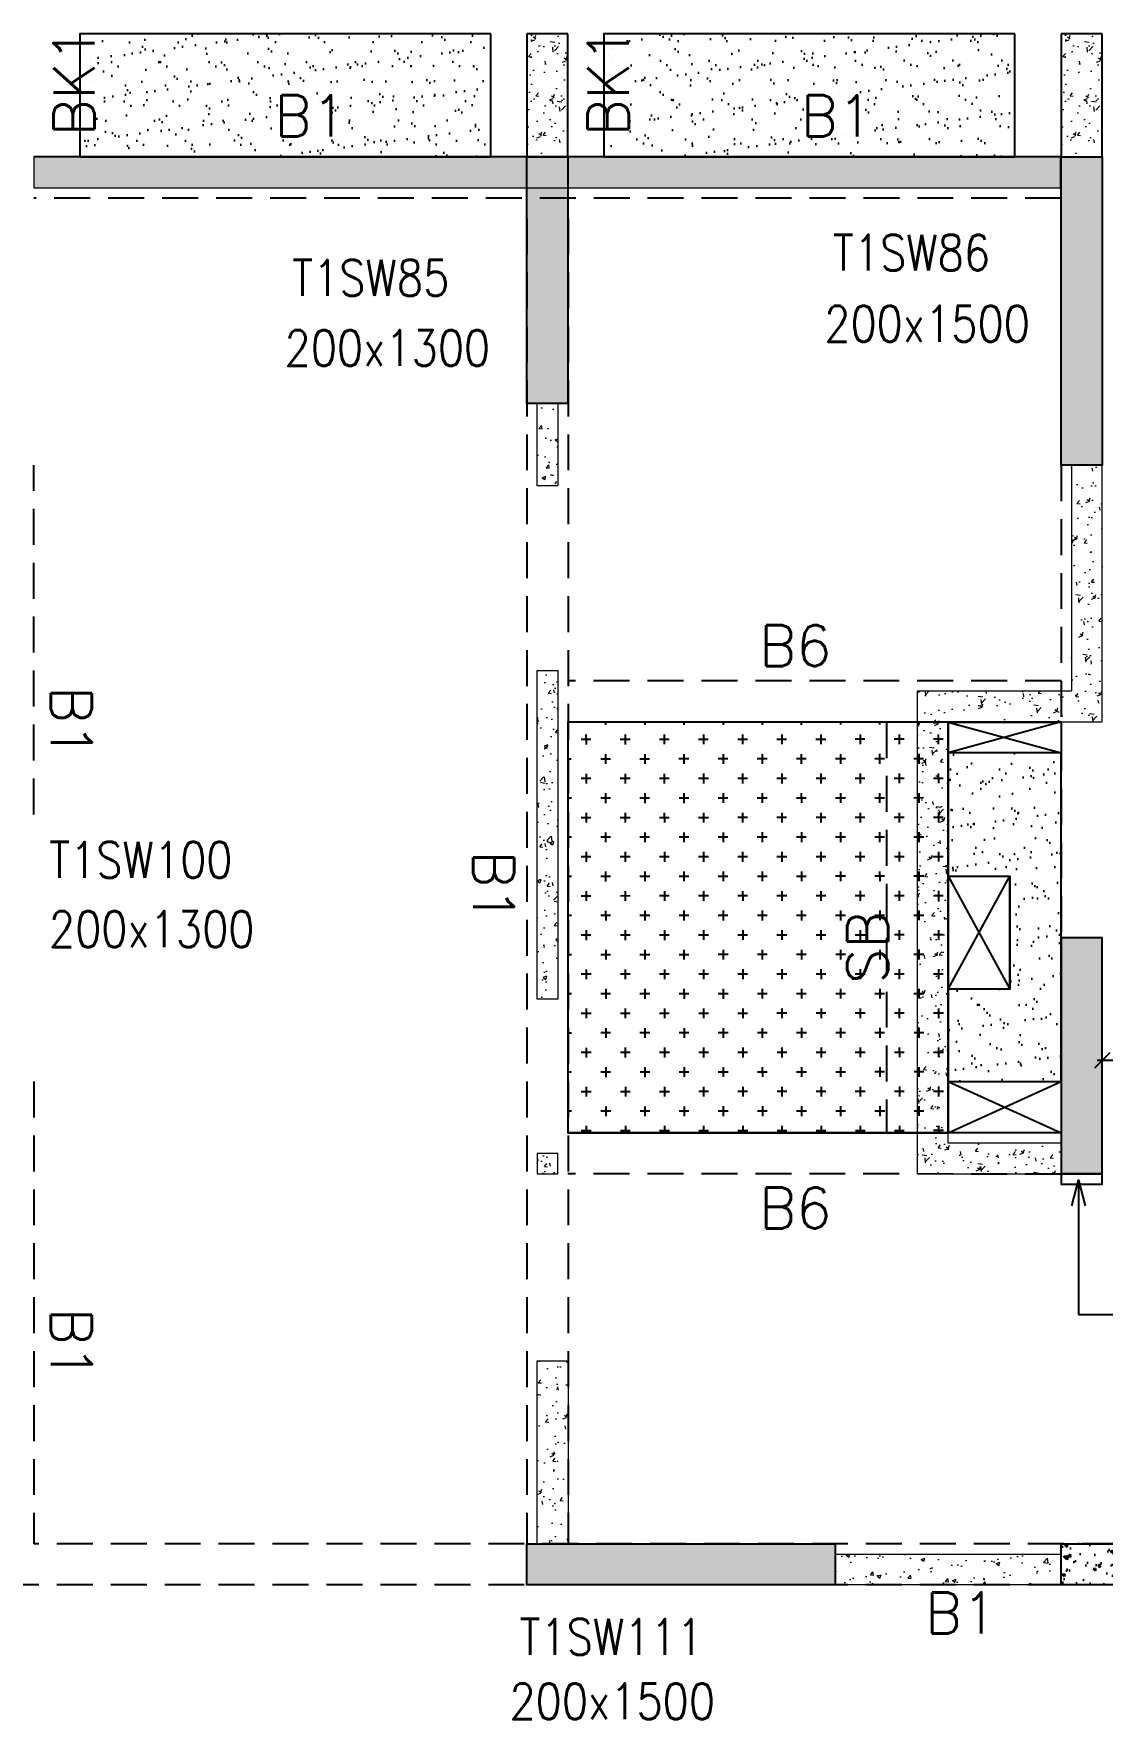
# Model space of a CAD drawing. Header units: millimetres. Extents: x 1078357 to 2594950, y -4969473 to -4636555.
# Drawn here: x 1870656 to 1875856, y -4655342 to -4647138 of the extents above; entities that cross this region are included whole.
import ezdxf

# ---------------------------------------------------------------- set-up
doc = ezdxf.new("R2010")
doc.units = ezdxf.units.MM
doc.header["$PDMODE"] = 35
for name, pattern in [('CONTINOUS', [0]), ('HIDDEN', [0.375, 0.25, -0.125]), ('New Retail block$0$CONTINOUS', [0])]:
    doc.linetypes.add(name, pattern=pattern)
doc.layers.get('0').update_dxf_attribs({"lineweight": 0})
doc.layers.get('Defpoints').update_dxf_attribs({"lineweight": 0})
for name, color, linetype, lineweight in [('A-_ANOTDIMA_D-', 6, 'Continuous', 13), ('COL. NO.', 30, 'Continuous', 25), ('COL. SIZE', 7, 'Continuous', 25), ('DIM', 9, 'Continuous', 25), ('HATCH', 8, 'Continuous', 30), ('RCC UPSTAND', 43, 'Continuous', 30), ('S-NON STR RCC WALL', 8, 'Continuous', 0)]:
    doc.layers.add(name, color=color, linetype=linetype, lineweight=lineweight)
for name, color, linetype in [('B-200x325', 201, 'HIDDEN'), ('B-200x650', 241, 'HIDDEN'), ('B-300xSLAB THK.', 151, 'Continuous'), ('BK1-200x650', 241, 'HIDDEN'), ('DROP SLAB', 8, 'Continuous'), ('NON STR. RCC WALL', 6, 'Continuous'), ('S-COLUMN_SHEAR WALL', 1, 'Continuous'), ('S-PROJECTION', 54, 'New Retail block$0$CONTINOUS'), ('SLAB FOLD', 8, 'Continuous')]:
    doc.layers.add(name, color=color, linetype=linetype)
doc.styles.add('Roman', font='romans')
doc.styles.add('ROMANS', font='romans.shx', dxfattribs={"width": 0.85})
doc.dimstyles.new('HARESH', dxfattribs={"dimtxt": 150, "dimasz": 75, "dimexe": 0, "dimexo": 0, "dimgap": 25, "dimtad": 1, "dimdec": 0, "dimdsep": 46, "dimtxsty": 'Roman', "dimblk": 'OBLIQUE', "dimcen": 225, "dimdle": 25, "dimclrd": 2, "dimclre": 2, "dimclrt": 7, "dimadec": 8, "dimazin": 1, "dimtfac": 1, "dimtdec": 0, "dimtmove": 0, "dimatfit": 0, "dimfxl": 1, "dimlwd": -1, "dimlwe": -1, "dimarcsym": 0})

# ---------------------------------------------------------------- blocks, each defined once
blk = doc.blocks.new('_Oblique')
at = {"color": 0, "linetype": 'ByBlock', "lineweight": -2}
blk.add_line((-0.5, -0.5), (0.5, 0.5), dxfattribs=at)
blk = doc.blocks.new('*D1465')
at = {"layer": 'Defpoints', "color": 0, "ltscale": 700, "transparency": 16777216}
for p in [(1875856.1, -4652135.2), (1875856.1, -4652537.2, 0), (1876530.8, -4652537.3, 0)]:
    blk.add_point(p, dxfattribs=at)
at = {"layer": 'DIM', "color": 2, "ltscale": 700, "transparency": 16777216}
for p, q in [((1876555.8, -4652135.2), (1875831.1, -4652135.2)), ((1875856.1, -4652537.2), (1875856.1, -4652135.2)), ((1876530.8, -4652537.3), (1876530.8, -4652135.2))]:
    blk.add_line(p, q, dxfattribs=at)
at = {"layer": 'DIM', "color": 2, "ltscale": 700, "transparency": 16777216, "xscale": 75, "yscale": 75, "zscale": 75, "rotation": 180}
blk.add_blockref('_Oblique', (1875856.1, -4652135.2), dxfattribs=at)
at = {"layer": 'DIM', "color": 2, "ltscale": 700, "transparency": 16777216, "xscale": 75, "yscale": 75, "zscale": 75}
blk.add_blockref('_Oblique', (1876530.8, -4652135.2), dxfattribs=at)
at = {"layer": 'DIM', "color": 7, "ltscale": 700, "transparency": 16777216, "insert": (1876193.5, -4652060.2), "char_height": 150, "attachment_point": 5, "style": 'Roman'}
blk.add_mtext('{\\H0.666667x;200x650}', dxfattribs=at)
blk = doc.blocks.new('G$CD63B60BD')
at = {"layer": 'COL. NO.', "linetype": 'Continuous', "style": 'ROMANS', "width": 0.85}
for s, p in [('T1SW86', (61839.4, 15346.7, -320.4)), ('T1SW85', (59207.6, 15224, -320.4)), ('T1SW100', (58025.2, 12391.2, -320.4)), ('T1SW111', (60314.4, 8609.2, -320.4))]:
    blk.add_text(s, height=175, dxfattribs=at).set_placement(p)
at = {"layer": 'COL. SIZE', "linetype": 'Continuous', "style": 'ROMANS', "width": 0.85}
for s, p in [('200x1500', (61797.3, 15000.9, -320.4)), ('200x1300', (59170.8, 14882.7, -320.4)), ('200x1300', (58024, 12054.3, -320.4)), ('200x1500', (60265.2, 8295.7, -320.4))]:
    blk.add_text(s, height=175, dxfattribs=at).set_placement(p)

msp = doc.modelspace()

# ---------------------------------------------------------------- hatches: boundary and pattern name
at = {"layer": 'DROP SLAB'}
h = msp.add_hatch(dxfattribs=at)
h.set_pattern_fill('CROSS', color=8, scale=15, angle=0.03079)
h.set_pattern_definition([(180.03079016, (-1451735.6, 9389968.63), (-95.1987999, -95.3011726), [47.625, -142.875]), (270.03079016, (-1451759.43, 9389992.43), (95.3011726, -95.1987999), [47.625, -142.875])])
h.paths.add_polyline_path([(1875105.8, -4650488), (1873256.1, -4650488.1), (1873256.1, -4652488), (1875105.8, -4652487.8)])
at = {"layer": 'HATCH'}
h = msp.add_hatch(dxfattribs=at)
h.set_pattern_fill('AR-SAND', color=8, scale=3, angle=179.97015)
h.set_pattern_definition([(37.4701541, (-1072277.19, 9339832.47), (-4.7236114, 146.8264517), [0, -115.824, 0, -129.54, 0, -123.825]), (7.4701541, (-1072277.2, 9339832.47), (134.9689868, 214.9772528), [0, -62.484, 0, -104.394, 0, -40.005]), (327.4701541, (-1072370.92, 9339832.52), (237.2979035, 0.3075449), [0, -38.1, 0, -137.16, 0, -179.07]), (317.4701541, (-1072370.92, 9339832.52), (229.1017424, 66.759465), [0, -19.05, 0, -89.916, 0, -102.87])])
h.paths.add_polyline_path([(1872881.4, -4647137.8), (1870881.4, -4647137.8), (1870881.4, -4647737.8), (1872881.4, -4647737.8)])
h = msp.add_hatch(dxfattribs=at)
h.set_pattern_fill('AR-SAND', color=8, scale=3, angle=179.97015)
h.set_pattern_definition([(37.4701541, (-1074827.19, 9339832.47), (-4.7236114, 146.8264517), [0, -115.824, 0, -129.54, 0, -123.825]), (7.4701541, (-1074827.2, 9339832.47), (134.9689868, 214.9772528), [0, -62.484, 0, -104.394, 0, -40.005]), (327.4701541, (-1074920.92, 9339832.52), (237.2979035, 0.3075449), [0, -38.1, 0, -137.16, 0, -179.07]), (317.4701541, (-1074920.92, 9339832.52), (229.1017424, 66.759465), [0, -19.05, 0, -89.916, 0, -102.87])])
h.paths.add_polyline_path([(1875431.4, -4647137.8), (1873431.4, -4647137.8), (1873431.4, -4647737.8), (1875431.4, -4647737.8)])
h = msp.add_hatch(dxfattribs=at)
h.set_pattern_fill('AR-SAND', color=8, scale=3, angle=0.02985)
h.set_pattern_definition([(37.47015413, (-3156377.47, 18707870.84), (-4.72361136, 146.8264517), [0, -115.824, 0, -129.54, 0, -123.825]), (7.4701541, (-3156377.47, 18707870.84), (134.9689868, 214.9772528), [0, -62.484, 0, -104.394, 0, -40.005]), (327.4701541, (-3156471.2, 18707870.89), (237.2979035, 0.3075449), [0, -38.1, 0, -137.16, 0, -179.07]), (317.4701541, (-3156471.2, 18707870.9), (229.1017424, 66.759465), [0, -19.05, 0, -89.916, 0, -102.87])])
h.paths.add_polyline_path([(1875655.5, -4650637.8), (1875105.5, -4650637.8), (1875105.5, -4651237.8), (1875405.5, -4651237.8), (1875405.5, -4651787.8), (1875105.5, -4651787.7), (1875105.5, -4652237.8), (1875655.5, -4652237.8)])
at = {"layer": 'RCC UPSTAND'}
h = msp.add_hatch(dxfattribs=at)
h.set_pattern_fill('AR-CONC', color=8, scale=20, angle=90)
h.set_pattern_definition([(140, (-1332718.86, -7191907.34), (12.550427, 143.4520365), [15, -165]), (85, (-1332718.86, -7191907.34), (-150.438427, -27.7502667), [12, -132]), (190.4514445, (-1332717.82, -7191895.39), (-137.887998, 115.7017693), [12.7480384, -140.2284224]), (136.1842, (-1332758.86, -7191907.34), (33.103856, 213.448266), [22.5, -247.5]), (186.6356355, (-1332756.1, -7191889.55), (-194.82372, 186.932389), [19.122068, -210.342752]), (81.184164, (-1332758.86, -7191907.34), (-194.82372, 186.932389), [18, -198]), (111, (-1332748.86, -7191887.34), (80.523778, 119.3814104), [15, -165]), (56, (-1332748.86, -7191887.34), (-145.030009, 48.6630664), [12, -132]), (161.4514447, (-1332742.15, -7191877.39), (-64.5062306, 168.0444753), [12.748038, -140.2284224]), (127.5, (-1332718.865, -7191907.34), (-66.57877077, 2.43197106), [0, -130.4, 0, -134, 0, -132.5]), (97.5, (-1332718.865, -7191907.34), (-78.8823424, 52.6139075), [0, -76.4, 0, -127.4, 0, -50.5]), (57.5, (-1332718.865, -7191951.94), (4.51097435, 106.7644872), [0, -50, 0, -156, 0, -207]), (47.5, (-1332718.865, -7191971.94), (-20.0209965, 116.6372339), [0, -65, 0, -103.6, 0, -147])])
h.paths.add_polyline_path([(1876981.1, -4654487.8), (1876981.1, -4654687.8), (1875656.1, -4654687.8), (1875656.1, -4654487.8)])
at = {"layer": 'S-COLUMN_SHEAR WALL', "lineweight": 25}
h = msp.add_hatch(color=1, dxfattribs=at)
h.dxf.hatch_style = 1
h.paths.add_polyline_path([(1873056.1, -4648937.8), (1873256.1, -4648937.8), (1873256.1, -4647737.8), (1873056.1, -4647737.8)])
at = {"layer": 'S-COLUMN_SHEAR WALL', "lineweight": 25, "extrusion": (-1.00316e-06, 2.11765e-11, 1)}
h = msp.add_hatch(color=1, dxfattribs=at)
h.dxf.hatch_style = 1
h.paths.add_polyline_path([(1875656.1, -4647737.8), (1875856.1, -4647737.8), (1875856.1, -4649237.8), (1875656.1, -4649237.8)])
h = msp.add_hatch(color=1, dxfattribs=at)
h.dxf.hatch_style = 1
h.paths.add_polyline_path([(1875656.1, -4652687.8), (1875856.1, -4652687.8), (1875856.1, -4651537.8), (1875656.1, -4651537.8)])
at = {"layer": 'S-COLUMN_SHEAR WALL', "lineweight": 25}
h = msp.add_hatch(color=1, dxfattribs=at)
h.dxf.hatch_style = 1
h.paths.add_polyline_path([(1873056.1, -4654487.8), (1874556.1, -4654487.8), (1874556.1, -4654687.8), (1873056.1, -4654687.8)])
at = {"layer": 'S-NON STR RCC WALL'}
h = msp.add_hatch(dxfattribs=at)
h.set_pattern_fill('AR-CONC', color=256, angle=180)
h.set_pattern_definition([(50, (-6660788.66, 32907950.42), (182.184669, -15.93908554), [19.05, -209.55]), (355, (-6660788.66, 32907950.42), (-35.2434214, 191.0568452), [15.24, -167.6405842]), (100.4514447, (-6660773.48, 32907949.1), (146.9412471, 175.1177519), [16.1900088, -178.0902446]), (46.1842, (-6660788.66, 32908001.22), (271.0790409, -42.0423279), [28.575, -314.325]), (96.6355576, (-6660766.08, 32907997.72), (237.404134, 247.4261246), [24.2850231, -267.1356082]), (351.1841512, (-6660788.66, 32908001.22), (237.404134, 247.4261246), [22.859967, -251.459732]), (21, (-6660763.26, 32907988.52), (151.61439127, -102.2651982), [19.05, -209.55]), (326, (-6660763.26, 32907988.52), (61.80202835, 184.1879661), [15.24, -167.64]), (71.451445, (-6660750.63, 32907980), (213.4164193, 81.9227689), [16.1900088, -178.0899376]), (37.5, (-6660788.665, 32907950.424), (3.08860325, 84.55503887), [0, -165.608, 0, -170.18, 0, -168.275]), (7.5, (-6660788.665, 32907950.42), (66.8196625, 100.18057482), [0, -97.028, 0, -161.798, 0, -64.135]), (327.5, (-6660845.31, 32907950.424), (135.59059517, -5.72874399), [0, -63.5, 0, -198.12, 0, -262.89]), (317.5, (-6660870.71, 32907950.42), (148.1291814, 25.42649103), [0, -82.55, 0, -131.572, 0, -186.69])])
h.paths.add_polyline_path([(1873256.1, -4647737.8), (1873256.1, -4647137.8), (1873056.1, -4647137.8), (1873056.1, -4647737.8), (1873256.1, -4647737.8)], is_closed=False)
h = msp.add_hatch(dxfattribs=at)
h.set_pattern_fill('AR-CONC', color=256, angle=180)
h.set_pattern_definition([(50, (-6658188.66, 32907950.42), (182.184669, -15.93908554), [19.05, -209.55]), (355, (-6658188.66, 32907950.42), (-35.2434214, 191.0568452), [15.24, -167.6405842]), (100.4514447, (-6658173.48, 32907949.1), (146.9412471, 175.1177519), [16.1900088, -178.0902446]), (46.1842, (-6658188.66, 32908001.22), (271.0790409, -42.0423279), [28.575, -314.325]), (96.6355576, (-6658166.08, 32907997.72), (237.404134, 247.4261246), [24.2850231, -267.1356082]), (351.1841512, (-6658188.66, 32908001.22), (237.404134, 247.4261246), [22.859967, -251.459732]), (21, (-6658163.26, 32907988.52), (151.61439127, -102.2651982), [19.05, -209.55]), (326, (-6658163.26, 32907988.52), (61.80202835, 184.1879661), [15.24, -167.64]), (71.451445, (-6658150.63, 32907980), (213.4164193, 81.9227689), [16.1900088, -178.0899376]), (37.5, (-6658188.665, 32907950.424), (3.08860325, 84.55503887), [0, -165.608, 0, -170.18, 0, -168.275]), (7.5, (-6658188.665, 32907950.42), (66.8196625, 100.18057482), [0, -97.028, 0, -161.798, 0, -64.135]), (327.5, (-6658245.31, 32907950.424), (135.59059517, -5.72874399), [0, -63.5, 0, -198.12, 0, -262.89]), (317.5, (-6658270.71, 32907950.42), (148.1291814, 25.42649103), [0, -82.55, 0, -131.572, 0, -186.69])])
h.paths.add_polyline_path([(1875856.1, -4647737.8), (1875856.1, -4647137.8), (1875656.1, -4647137.8), (1875656.1, -4647737.8), (1875856.1, -4647737.8)], is_closed=False)
h = msp.add_hatch(dxfattribs=at)
h.set_pattern_fill('AR-CONC', color=256)
h.set_pattern_definition([(50, (-5623938.83, 27938857.12), (182.184669, -15.93908554), [19.05, -209.55]), (355, (-5623938.83, 27938857.12), (-35.2434214, 191.0568452), [15.24, -167.6405842]), (100.4514447, (-5623923.65, 27938855.8), (146.9412471, 175.1177519), [16.1900088, -178.0902446]), (46.1842, (-5623938.83, 27938907.92), (271.0790409, -42.042328), [28.575, -314.325]), (96.6355576, (-5623916.24, 27938904.42), (237.404134, 247.4261246), [24.2850231, -267.1356082]), (351.1841512, (-5623938.83, 27938907.92), (237.404134, 247.4261246), [22.859967, -251.459732]), (21, (-5623913.43, 27938895.22), (151.6143913, -102.2651982), [19.05, -209.55]), (326, (-5623913.43, 27938895.22), (61.8020283, 184.1879661), [15.24, -167.64]), (71.451445, (-5623900.8, 27938886.7), (213.4164193, 81.9227689), [16.1900088, -178.0899376]), (37.5, (-5623938.834, 27938857.12), (3.08860325, 84.55503887), [0, -165.608, 0, -170.18, 0, -168.275]), (7.5, (-5623938.83, 27938857.12), (66.8196625, 100.18057482), [0, -97.028, 0, -161.798, 0, -64.135]), (327.5, (-5623995.476, 27938857.12), (135.59059517, -5.72874399), [0, -63.5, 0, -198.12, 0, -262.89]), (317.5, (-5624020.88, 27938857.12), (148.1291814, 25.42649103), [0, -82.55, 0, -131.572, 0, -186.69])])
h.paths.add_polyline_path([(1875653.4, -4647737.8), (1870656.3, -4647737.8), (1870656.3, -4647887.8), (1875653.4, -4647887.8)])
h = msp.add_hatch(dxfattribs=at)
h.set_pattern_fill('AR-CONC', color=256, angle=180)
h.set_pattern_definition([(50, (1873169.6, -4749442.22), (182.18467, -15.93909), [19.05, -209.55]), (355, (1873169.6, -4749442.22), (-35.24342, 191.05685), [15.24, -167.6406]), (100.45144, (1873184.78, -4749443.55), (146.94125, 175.11775), [16.19, -178.09024]), (46.1842, (1873169.6, -4749391.42), (271.07904, -42.04233), [28.575, -314.325]), (96.63556, (1873192.2, -4749394.93), (237.4041, 247.4261), [24.285, -267.1356]), (351.18415, (1873169.6, -4749391.42), (237.4041, 247.4261), [22.86, -251.4597]), (21, (1873195, -4749404.12), (151.6144, -102.2652), [19.05, -209.55]), (326, (1873195, -4749404.12), (61.80203, 184.18797), [15.24, -167.64]), (71.45144, (1873207.64, -4749412.65), (213.41642, 81.92277), [16.19, -178.08994]), (37.5, (1873169.6, -4749442.225), (3.088603, 84.55504), [0, -165.608, 0, -170.18, 0, -168.275]), (7.5, (1873169.6, -4749442.225), (66.81966, 100.180575), [0, -97.028, 0, -161.798, 0, -64.135]), (327.5, (1873112.96, -4749442.225), (135.590595, -5.728744), [0, -63.5, 0, -198.12, 0, -262.89]), (317.5, (1873087.56, -4749442.22), (148.12918, 25.42649), [0, -82.55, 0, -131.572, 0, -186.69])])
h.paths.add_polyline_path([(1873106.4, -4648937.8), (1873206.4, -4648937.8), (1873206.3, -4649337.8), (1873106.3, -4649337.8)])
h = msp.add_hatch(dxfattribs=at)
h.set_pattern_fill('AR-CONC', color=256)
h.set_pattern_definition([(50, (-4526714.12, 23254837.94), (182.184669, -15.9390855), [19.05, -209.55]), (355, (-4526714.12, 23254837.94), (-35.2434214, 191.0568452), [15.24, -167.6405842]), (100.4514447, (-4526698.94, 23254836.6), (146.9412471, 175.1177519), [16.1900088, -178.0902446]), (46.1842, (-4526714.12, 23254888.74), (271.0790409, -42.042328), [28.575, -314.325]), (96.6355576, (-4526691.53, 23254885.23), (237.404134, 247.4261246), [24.2850231, -267.1356082]), (351.1841512, (-4526714.12, 23254888.74), (237.404134, 247.4261246), [22.859967, -251.459732]), (21, (-4526688.72, 23254876.04), (151.6143913, -102.2651982), [19.05, -209.55]), (326, (-4526688.72, 23254876.04), (61.8020283, 184.1879661), [15.24, -167.64]), (71.451445, (-4526676.08, 23254867.51), (213.4164193, 81.9227689), [16.1900088, -178.0899376]), (37.5, (-4526714.12, 23254837.935), (3.08860325, 84.55503887), [0, -165.608, 0, -170.18, 0, -168.275]), (7.5, (-4526714.12, 23254837.935), (66.8196625, 100.18057482), [0, -97.028, 0, -161.798, 0, -64.135]), (327.5, (-4526770.76, 23254837.935), (135.59059517, -5.728744), [0, -63.5, 0, -198.12, 0, -262.89]), (317.5, (-4526796.16, 23254837.94), (148.1291814, 25.42649103), [0, -82.55, 0, -131.572, 0, -186.69])])
h.paths.add_polyline_path([(1874956.3, -4650337.8), (1874956.3, -4652687.8), (1875656.3, -4652687.8), (1875656.3, -4652537.8), (1875106.3, -4652537.8), (1875106.3, -4650487.8), (1875856.3, -4650487.8), (1875856.3, -4649237.7), (1875706.3, -4649237.7), (1875706.3, -4650337.8)])
h = msp.add_hatch(dxfattribs=at)
h.set_pattern_fill('AR-CONC', color=256, angle=180)
h.set_pattern_definition([(50, (2970394.32, -9433461.41), (182.184669, -15.9390855), [19.05, -209.55]), (355, (2970394.32, -9433461.41), (-35.2434214, 191.056845), [15.24, -167.640584]), (100.4514447, (2970409.5, -9433462.74), (146.941247, 175.117752), [16.190009, -178.0902446]), (46.1842, (2970394.32, -9433410.61), (271.079041, -42.042328), [28.575, -314.325]), (96.6355576, (2970416.9, -9433414.12), (237.404134, 247.426125), [24.285023, -267.135608]), (351.184151, (2970394.32, -9433410.6), (237.404134, 247.426125), [22.859967, -251.459732]), (21, (2970419.72, -9433423.31), (151.6143913, -102.265198), [19.05, -209.55]), (326, (2970419.72, -9433423.31), (61.802028, 184.187966), [15.24, -167.64]), (71.451445, (2970432.35, -9433431.83), (213.416419, 81.922769), [16.190009, -178.0899376]), (37.5, (2970394.32, -9433461.41), (3.08860325, 84.5550389), [0, -165.608, 0, -170.18, 0, -168.275]), (7.5, (2970394.32, -9433461.41), (66.8196625, 100.1805748), [0, -97.028, 0, -161.798, 0, -64.135]), (327.5, (2970337.675, -9433461.41), (135.5905952, -5.728744), [0, -63.5, 0, -198.12, 0, -262.89]), (317.5, (2970312.28, -9433461.41), (148.1291814, 25.426491), [0, -82.55, 0, -131.572, 0, -186.69])])
h.paths.add_polyline_path([(1873106.3, -4650237.8), (1873206.3, -4650237.8), (1873206.3, -4651837.8), (1873106.3, -4651837.8)])
h = msp.add_hatch(dxfattribs=at)
h.set_pattern_fill('AR-CONC', color=256, angle=180)
h.set_pattern_definition([(50, (2970381.1, -9434826.08), (182.184669, -15.9390855), [19.05, -209.55]), (355, (2970381.1, -9434826.08), (-35.2434214, 191.056845), [15.24, -167.640584]), (100.4514447, (2970396.29, -9434827.4), (146.941247, 175.117752), [16.190009, -178.0902446]), (46.1842, (2970381.1, -9434775.28), (271.079041, -42.042328), [28.575, -314.325]), (96.6355576, (2970403.7, -9434778.78), (237.404134, 247.426125), [24.285023, -267.135608]), (351.184151, (2970381.1, -9434775.28), (237.404134, 247.426125), [22.859967, -251.459732]), (21, (2970406.5, -9434787.98), (151.6143913, -102.265198), [19.05, -209.55]), (326, (2970406.5, -9434787.98), (61.802028, 184.187966), [15.24, -167.64]), (71.451445, (2970419.14, -9434796.5), (213.416419, 81.922769), [16.190009, -178.0899376]), (37.5, (2970381.1, -9434826.077), (3.08860325, 84.5550389), [0, -165.608, 0, -170.18, 0, -168.275]), (7.5, (2970381.1, -9434826.08), (66.8196625, 100.1805748), [0, -97.028, 0, -161.798, 0, -64.135]), (327.5, (2970324.46, -9434826.077), (135.5905952, -5.728744), [0, -63.5, 0, -198.12, 0, -262.89]), (317.5, (2970299.06, -9434826.08), (148.1291814, 25.426491), [0, -82.55, 0, -131.572, 0, -186.69])])
h.paths.add_polyline_path([(1873106.3, -4652687.8), (1873206.3, -4652687.8), (1873206.3, -4652587.8), (1873106.3, -4652587.8)])
h = msp.add_hatch(dxfattribs=at)
h.set_pattern_fill('AR-CONC', color=256, angle=180)
h.set_pattern_definition([(50, (-5578428.58, 27938857.12), (182.184669, -15.93908554), [19.05, -209.55]), (355, (-5578428.58, 27938857.12), (-35.2434214, 191.0568452), [15.24, -167.6405842]), (100.4514447, (-5578413.4, 27938855.79), (146.9412471, 175.1177519), [16.1900088, -178.0902446]), (46.1842, (-5578428.58, 27938907.92), (271.0790409, -42.042328), [28.575, -314.325]), (96.6355576, (-5578406, 27938904.4), (237.404134, 247.4261246), [24.2850231, -267.1356082]), (351.1841512, (-5578428.58, 27938907.92), (237.404134, 247.4261246), [22.859967, -251.459732]), (21, (-5578403.18, 27938895.22), (151.6143913, -102.2651982), [19.05, -209.55]), (326, (-5578403.18, 27938895.22), (61.8020283, 184.1879661), [15.24, -167.64]), (71.451445, (-5578390.54, 27938886.7), (213.4164193, 81.9227689), [16.1900088, -178.0899376]), (37.5, (-5578428.58, 27938857.115), (3.08860325, 84.55503887), [0, -165.608, 0, -170.18, 0, -168.275]), (7.5, (-5578428.58, 27938857.115), (66.8196625, 100.18057482), [0, -97.028, 0, -161.798, 0, -64.135]), (327.5, (-5578485.22, 27938857.115), (135.59059517, -5.72874399), [0, -63.5, 0, -198.12, 0, -262.89]), (317.5, (-5578510.62, 27938857.12), (148.1291814, 25.42649103), [0, -82.55, 0, -131.572, 0, -186.69])])
h.paths.add_polyline_path([(1873106.4, -4653597.8), (1873256.3, -4653597.8), (1873256.3, -4654487.7), (1873106.4, -4654487.7)])
at = {"layer": 'S-NON STR RCC WALL', "ltscale": 700}
h = msp.add_hatch(dxfattribs=at)
h.set_pattern_fill('AR-CONC', color=256)
h.set_pattern_definition([(50, (1834589.98, -4757708.7), (182.18467, -15.93909), [19.05, -209.55]), (355, (1834589.98, -4757708.7), (-35.24342, 191.05685), [15.24, -167.64058]), (100.45144, (1834605.16, -4757710.03), (146.94125, 175.11775), [16.19, -178.09024]), (46.1842, (1834589.98, -4757657.9), (271.07904, -42.04233), [28.575, -314.325]), (96.63556, (1834612.57, -4757661.4), (237.40413, 247.4261), [24.285, -267.1356]), (351.18415, (1834589.98, -4757657.9), (237.4041, 247.4261), [22.86, -251.4597]), (21, (1834615.38, -4757670.6), (151.6144, -102.2652), [19.05, -209.55]), (326, (1834615.38, -4757670.6), (61.80203, 184.18797), [15.24, -167.64]), (71.45144, (1834628.01, -4757679.13), (213.41642, 81.92277), [16.19, -178.08994]), (37.5, (1834589.98, -4757708.704), (3.088603, 84.55504), [0, -165.608, 0, -170.18, 0, -168.275]), (7.5, (1834589.98, -4757708.7), (66.81966, 100.180575), [0, -97.028, 0, -161.798, 0, -64.135]), (327.5, (1834533.34, -4757708.704), (135.590595, -5.728744), [0, -63.5, 0, -198.12, 0, -262.89]), (317.5, (1834507.94, -4757708.7), (148.12918, 25.42649), [0, -82.55, 0, -131.572, 0, -186.69])])
h.paths.add_polyline_path([(1875656.1, -4654687.7), (1874556.1, -4654687.8), (1874556.1, -4654537.8), (1875656.1, -4654537.8)])

# ---------------------------------------------------------------- linework, layer by layer
at = {"layer": 'B-200x325', "ltscale": 700}
for p, q in [((1875656.1, -4650288.2, 0), (1873256.1, -4650288.1, 0)), ((1875655.9, -4652688, 0), (1873256.1, -4652687.9, 0))]:
    msp.add_line(p, q, dxfattribs=at)
at = {"layer": 'B-200x325', "linetype": 'Continuous', "ltscale": 700}
for p, q in [((1875656.1, -4650488.2, 0), (1873256.1, -4650488.1, 0)), ((1875655.9, -4652488, 0), (1873256.1, -4652487.9, 0))]:
    msp.add_line(p, q, dxfattribs=at)
at = {"layer": 'B-200x650', "linetype": 'CONTINOUS', "ltscale": 700}
for p, q in [((1873256.1, -4647137.8, 0), (1873056.1, -4647137.8, 0)), ((1873056.1, -4647137.8, 0), (1873056.1, -4647737.8, 0)), ((1873256.1, -4647737.8, 0), (1873256.1, -4647137.8, 0)), ((1875856.1, -4647137.7, 0), (1875656.1, -4647137.7, 0)), ((1875656.1, -4647137.7, 0), (1875656.1, -4647737.7, 0)), ((1875856.1, -4647737.7, 0), (1875856.1, -4647137.7, 0)), ((1875656.4, -4647737.8, 0), (1870656.4, -4647737.8, 0))]:
    msp.add_line(p, q, dxfattribs=at)
at = {"layer": 'B-200x650', "linetype": 'HIDDEN', "ltscale": 700}
for p, q in [((1875656.4, -4647937.8, 0), (1870656.4, -4647937.8, 0)), ((1873056.3, -4648037.8, 0), (1873056.3, -4654487.7, 0)), ((1873256.3, -4648037.8, 0), (1873256.3, -4654487.7, 0)), ((1870656.4, -4650937.7, 0), (1870656.4, -4649237.7, 0)), ((1875656.4, -4649237.7, 0), (1875656.4, -4651737.8, 0)), ((1870656.3, -4652237.8, 0), (1870656.3, -4654487.8, 0)), ((1876981.1, -4654487.7, 0), (1870656.3, -4654487.7, 0)), ((1876981.1, -4654687.7, 0), (1864781.1, -4654687.7, 0))]:
    msp.add_line(p, q, dxfattribs=at)
at = {"layer": 'B-300xSLAB THK.', "linetype": 'HIDDEN', "ltscale": 700}
msp.add_line((1874805.8, -4650488.2, 0), (1874805.8, -4652487.9, 0), dxfattribs=at)
at = {"layer": 'B-300xSLAB THK.', "linetype": 'ByBlock', "ltscale": 700}
msp.add_line((1875105.8, -4650488.2, 0), (1875105.8, -4652487.9, 0), dxfattribs=at)
at = {"layer": 'BK1-200x650', "linetype": 'Continuous', "ltscale": 700, "elevation": 0}
msp.add_lwpolyline([(1875856.4, -4652687.8), (1875656.4, -4652687.8), (1875656.4, -4652738), (1875856.4, -4652738)], close=True, dxfattribs=at)
at = {"layer": 'DROP SLAB', "color": 3, "linetype": 'CONTINOUS', "ltscale": 500}
for p, q in [((1875655.8, -4650487.9, 0), (1875105.8, -4650637.9, 0)), ((1875106.7, -4650488.1, 0), (1875655.8, -4650637.9, 0)), ((1875106.1, -4651237.8, 0), (1875406.2, -4651787.8, 0)), ((1875106.1, -4651787.8, 0), (1875406.2, -4651237.8, 0)), ((1875106.3, -4652237.8, 0), (1875656.1, -4652487.9, 0)), ((1875106.3, -4652487.9, 0), (1875656.3, -4652237.8, 0))]:
    msp.add_line(p, q, dxfattribs=at)
at = {"layer": 'DROP SLAB', "color": 3, "linetype": 'CONTINOUS', "ltscale": 500, "elevation": 0}
for points in [[(1875105.8, -4650488), (1873256.1, -4650488.1), (1873256.1, -4652488), (1875105.8, -4652487.8)], [(1875105.8, -4650488.1), (1875655.8, -4650488.1), (1875655.8, -4650637.9), (1875105.8, -4650637.9)], [(1875106.2, -4651237.8), (1875406.2, -4651237.8), (1875406.2, -4651787.8), (1875106.2, -4651787.8)], [(1875106.3, -4652237.8), (1875656.1, -4652237.8), (1875656.1, -4652487.9), (1875106.3, -4652487.9)]]:
    msp.add_lwpolyline(points, close=True, dxfattribs=at)
at = {"layer": 'NON STR. RCC WALL', "elevation": 0}
msp.add_lwpolyline([(1876981.1, -4654487.8), (1876981.1, -4654687.8), (1875656.1, -4654687.8), (1875656.1, -4654487.8)], close=True, dxfattribs=at)
at = {"layer": 'S-COLUMN_SHEAR WALL', "color": 1, "lineweight": 25, "elevation": 0}
for points in [[(1873056.1, -4647737.8), (1873256.1, -4647737.8), (1873256.1, -4648937.8), (1873056.1, -4648937.8)], [(1873056.1, -4654487.8), (1874556.1, -4654487.8), (1874556.1, -4654687.8), (1873056.1, -4654687.8)]]:
    msp.add_lwpolyline(points, close=True, dxfattribs=at)
at = {"layer": 'S-COLUMN_SHEAR WALL', "color": 1, "lineweight": 25, "extrusion": (-1.00316e-06, 2.11765e-11, 1), "elevation": -1.9}
for points in [[(1875656.1, -4647737.8), (1875856.1, -4647737.8), (1875856.1, -4649237.8), (1875656.1, -4649237.8)], [(1875656.1, -4652687.8), (1875856.1, -4652687.8), (1875856.1, -4651537.8), (1875656.1, -4651537.8)]]:
    msp.add_lwpolyline(points, close=True, dxfattribs=at)
at = {"layer": 'S-NON STR RCC WALL', "elevation": 0}
for points in [[(1875653.4, -4647737.8), (1870656.3, -4647737.8), (1870656.3, -4647887.8), (1875653.4, -4647887.8)], [(1873106.3, -4648937.8), (1873206.3, -4648937.8), (1873206.3, -4649337.8), (1873106.3, -4649337.8)], [(1874956.3, -4650337.8), (1874956.3, -4652687.8), (1875656.3, -4652687.8), (1875656.3, -4652537.8), (1875106.3, -4652537.8), (1875106.3, -4650487.8), (1875856.3, -4650487.8), (1875856.3, -4649237.7), (1875706.3, -4649237.7), (1875706.3, -4650337.8)]]:
    msp.add_lwpolyline(points, close=True, dxfattribs=at)
at = {"layer": 'S-NON STR RCC WALL', "ltscale": 700, "elevation": 0}
for points in [[(1873106.3, -4650237.8), (1873206.3, -4650237.8), (1873206.3, -4651837.8), (1873106.3, -4651837.8)], [(1873106.3, -4652687.8), (1873206.3, -4652687.8), (1873206.3, -4652587.8), (1873106.3, -4652587.8)], [(1873106.4, -4653597.8), (1873256.3, -4653597.8), (1873256.3, -4654487.7), (1873106.4, -4654487.7)], [(1875656.1, -4654687.7), (1874556.1, -4654687.8), (1874556.1, -4654537.8), (1875656.1, -4654537.8)]]:
    msp.add_lwpolyline(points, close=True, dxfattribs=at)
at = {"layer": 'S-PROJECTION', "elevation": 0}
for points in [[(1872881.4, -4647137.8), (1870881.4, -4647137.8), (1870881.4, -4647737.8), (1872881.4, -4647737.8)], [(1875431.4, -4647137.8), (1873431.4, -4647137.8), (1873431.4, -4647737.8), (1875431.4, -4647737.8)]]:
    msp.add_lwpolyline(points, close=True, dxfattribs=at)
at = {"layer": 'SLAB FOLD', "color": 8, "ltscale": 1000, "elevation": 0}
msp.add_lwpolyline([(1875655.5, -4650637.8), (1875105.5, -4650637.8), (1875105.5, -4651237.8), (1875405.5, -4651237.8), (1875405.5, -4651787.8), (1875105.5, -4651787.7), (1875105.5, -4652237.8), (1875655.5, -4652237.8), (1875655.5, -4650637.8)], dxfattribs=at)

# ---------------------------------------------------------------- block references
at = {"layer": 'A-_ANOTDIMA_D-', "color": 2, "ltscale": 700}
msp.add_blockref('G$CD63B60BD', (1812706.1, -4663637.8, 0), dxfattribs=at)

# ---------------------------------------------------------------- texts
at = {"layer": 'B-200x325', "linetype": 'Continuous', "ltscale": 700, "style": 'ROMANS'}
for p in [(1874186.6, -4650216, -2.7), (1874186.6, -4652953.2, -2.7)]:
    msp.add_text('B6', height=200, rotation=0.00055, dxfattribs=at).set_placement(p)
at = {"layer": 'B-200x650', "linetype": 'CONTINOUS', "ltscale": 700, "style": 'ROMANS'}
for p in [(1870951.7, -4647637.4, 50), (1873551.7, -4647637.4, 50)]:
    msp.add_text('BK1', height=200, rotation=90, dxfattribs=at).set_placement(p)
at = {"layer": 'B-200x650', "linetype": 'HIDDEN', "ltscale": 500, "style": 'ROMANS'}
for rotation, p in [(359.99906, (1871828.5, -4647637.4, -2.7)), (359.99906, (1874388.5, -4647637.4, -2.7)), (269.99906, (1870739.5, -4650312.8, -2.7)), (269.99906, (1872794.3, -4651112.7, -2.7)), (269.99906, (1870739.5, -4653339.7, -2.7)), (359.99906, (1874993.4, -4654924.9, -2.7))]:
    msp.add_text('B1', height=200, rotation=rotation, dxfattribs=at).set_placement(p)
at = {"layer": 'B-300xSLAB THK.', "linetype": 'Continuous', "ltscale": 700, "style": 'ROMANS'}
msp.add_text('SB', height=200, rotation=90.00094, dxfattribs=at).set_placement((1874814.9, -4651762.2, -2.7))

# ---------------------------------------------------------------- dimensions: what is measured, and where the dimension line sits
at = {"layer": 'DIM', "ltscale": 700}
dim = msp.add_linear_dim(base=(1875856.1, -4652135.2, 0), p1=(1876530.8, -4652537.3, 0), p2=(1875856.1, -4652537.2, 0), text='{\\H0.666667x;200x650}', dimstyle='HARESH', override={"dimtxsty": 'Roman', "dimtmove": 1}, dxfattribs=at)
dim.commit()
dim.dimension.update_dxf_attribs({"geometry": '*D1465', "text_midpoint": (1876193.5, -4652060.2, 0)})

# ---------------------------------------------------------------- leaders
at = {"layer": 'BK1-200x650', "linetype": 'Continuous', "ltscale": 700}
msp.add_leader([(1875739.9, -4652718.2, 0), (1875739.9, -4653372.1, 0), (1875998.8, -4653372.1, 0)], dimstyle='HARESH', override={"dimasz": 125, "dimgap": 25, "dimtad": 0, "dimldrblk": 'Open30'}, dxfattribs=at)

doc.saveas('drawing.dxf')
